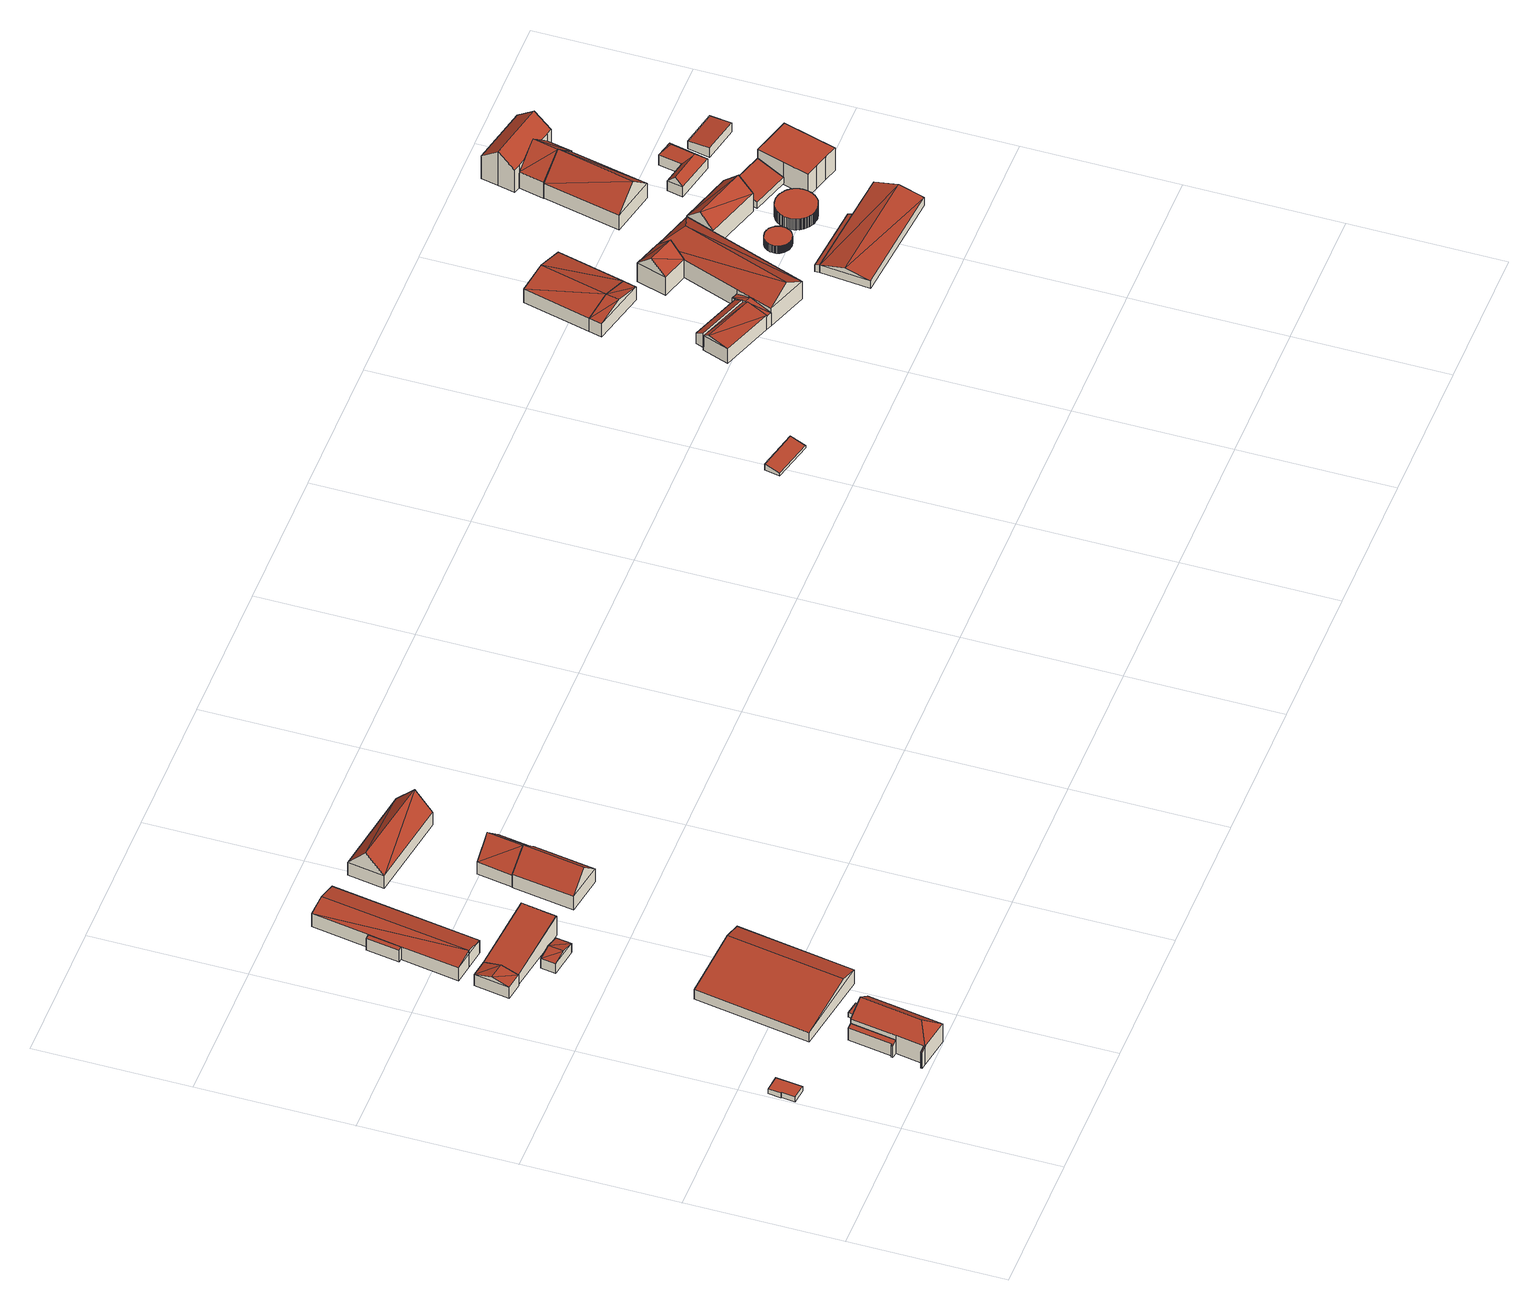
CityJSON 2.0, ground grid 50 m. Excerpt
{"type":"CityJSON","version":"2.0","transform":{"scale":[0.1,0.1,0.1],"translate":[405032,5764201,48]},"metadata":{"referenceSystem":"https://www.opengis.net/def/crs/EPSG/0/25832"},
"CityObjects":{
"building1":{"type":"Building","attributes":{"Gemeindeschluessel":"05515000","Geometrietyp2DReferenz":"3000","function":"31001_2000","roofType":"1000","measuredHeight":1.89},"geometry":[{"type":"Solid","lod":"2","boundaries":[[[[0,1,2,3]],[[4,5,1,0]],[[6,7,5,4]],[[8,9,7,6]],[[10,11,9,8]],[[3,2,11,10]],[[8,6,4,0,3,10]],[[1,5,7,9,11,2]]]],"semantics":{"surfaces":[{"type":"WallSurface"},{"type":"RoofSurface"},{"type":"GroundSurface"}],"values":[[0,0,0,0,0,0,1,2]]}}]},
"building2":{"type":"Building","attributes":{"Gemeindeschluessel":"05515000","Geometrietyp2DReferenz":"3000","function":"31001_1000"},"address":[{"country":"Germany","locality":"Münster","thoroughfareNumber":"224","thoroughfareName":"Sprakeler Straße"},{"country":"Germany","locality":"Münster","thoroughfareNumber":"226","thoroughfareName":"Sprakeler Straße"}],"children":["building2-1","building2-2"]},
"building2-1":{"type":"BuildingPart","attributes":{"roofType":"5000","measuredHeight":10.85},"parents":["building2"],"geometry":[{"type":"Solid","lod":"2","boundaries":[[[[12,13,14,15,16]],[[17,18,19,20,21]],[[22,23,18,17]],[[24,25,23,22]],[[26,27,25,24]],[[28,29,27,26]],[[30,31,29,28]],[[32,33,31,30]],[[16,15,33,32]],[[26,34,28]],[[24,22,17,34,26]],[[21,12,16,32,30,28,34,17]],[[14,19,18,23,25,27,29,31,33,15]],[[13,12,21,20]],[[19,14,13,20]]]],"semantics":{"surfaces":[{"type":"WallSurface"},{"type":"RoofSurface"},{"type":"GroundSurface"},{"type":"ClosureSurface"}],"values":[[0,0,0,0,0,0,0,0,0,1,1,1,2,0,3]]}}]},
"building2-2":{"type":"BuildingPart","attributes":{"roofType":"2100","measuredHeight":5.46},"parents":["building2"],"geometry":[{"type":"Solid","lod":"2","boundaries":[[[[35,36,14,13]],[[37,38,36,35]],[[39,40,38,37]],[[41,42,40,39]],[[20,19,42,41]],[[39,37,35,13,20,41]],[[14,36,38,40,42,19]],[[19,20,13,14]]]],"semantics":{"surfaces":[{"type":"WallSurface"},{"type":"RoofSurface"},{"type":"GroundSurface"},{"type":"ClosureSurface"}],"values":[[0,0,0,0,0,1,2,3]]}}]},
"building3":{"type":"Building","attributes":{"Gemeindeschluessel":"05515000","Geometrietyp2DReferenz":"3000","function":"31001_2460","roofType":"1000","measuredHeight":1.7},"geometry":[{"type":"Solid","lod":"2","boundaries":[[[[43,44,45,46]],[[47,48,44,43]],[[49,50,48,47]],[[46,45,50,49]],[[47,43,46,49]],[[44,48,50,45]]]],"semantics":{"surfaces":[{"type":"WallSurface"},{"type":"RoofSurface"},{"type":"GroundSurface"}],"values":[[0,0,0,0,1,2]]}}]},
"building4":{"type":"Building","attributes":{"Gemeindeschluessel":"05515000","Geometrietyp2DReferenz":"3000","function":"31001_2700","roofType":"3100","measuredHeight":5.9},"geometry":[{"type":"Solid","lod":"2","boundaries":[[[[51,52,53,54]],[[55,56,52,51]],[[57,58,56,55]],[[54,53,58,57]],[[51,59,55]],[[57,60,54]],[[54,60,59]],[[59,51,54]],[[60,57,55]],[[55,59,60]],[[52,56,58,53]]]],"semantics":{"surfaces":[{"type":"WallSurface"},{"type":"RoofSurface"},{"type":"GroundSurface"}],"values":[[0,0,0,0,0,0,1,1,1,1,2]]}}]},
"building5":{"type":"Building","attributes":{"Gemeindeschluessel":"05515000","Geometrietyp2DReferenz":"3000","function":"31001_2000","roofType":"3100","measuredHeight":7.49},"geometry":[{"type":"Solid","lod":"2","boundaries":[[[[61,62,63,64]],[[65,66,62,61]],[[67,68,66,65]],[[64,63,68,67]],[[61,69,65]],[[67,70,64]],[[64,70,69,61]],[[65,69,70,67]],[[62,66,68,63]]]],"semantics":{"surfaces":[{"type":"WallSurface"},{"type":"RoofSurface"},{"type":"GroundSurface"}],"values":[[0,0,0,0,0,0,1,1,2]]}}]},
"building6":{"type":"Building","attributes":{"Gemeindeschluessel":"05515000","Geometrietyp2DReferenz":"3000","function":"31001_2700","roofType":"3100","measuredHeight":4.82},"geometry":[{"type":"Solid","lod":"2","boundaries":[[[[71,72,73,74]],[[75,76,72,71]],[[77,78,76,75]],[[74,73,78,77]],[[71,79,75]],[[77,80,74]],[[80,79,71]],[[71,74,80]],[[77,75,79]],[[79,80,77]],[[72,76,78,73]]]],"semantics":{"surfaces":[{"type":"WallSurface"},{"type":"RoofSurface"},{"type":"GroundSurface"}],"values":[[0,0,0,0,0,0,1,1,1,1,2]]}}]},
"building7":{"type":"Building","attributes":{"Gemeindeschluessel":"05515000","Geometrietyp2DReferenz":"3000","function":"51009_1610","roofType":"2100","measuredHeight":5.05},"geometry":[{"type":"Solid","lod":"2","boundaries":[[[[81,82,83,84]],[[85,86,82,81]],[[87,88,86,85]],[[84,83,88,87]],[[85,81,84,87]],[[82,86,88,83]]]],"semantics":{"surfaces":[{"type":"WallSurface"},{"type":"RoofSurface"},{"type":"GroundSurface"}],"values":[[0,0,0,0,1,2]]}}]},
"building8":{"type":"Building","attributes":{"Gemeindeschluessel":"05515000","Geometrietyp2DReferenz":"3000","function":"31001_2700","roofType":"3100","measuredHeight":8.15},"geometry":[{"type":"Solid","lod":"2","boundaries":[[[[89,90,91,92]],[[93,94,90,89]],[[95,96,94,93]],[[92,91,96,95]],[[89,97,93]],[[95,98,92]],[[92,98,97,89]],[[93,97,98,95]],[[90,94,96,91]]]],"semantics":{"surfaces":[{"type":"WallSurface"},{"type":"RoofSurface"},{"type":"GroundSurface"}],"values":[[0,0,0,0,0,0,1,1,2]]}}]},
"building9":{"type":"Building","attributes":{"Gemeindeschluessel":"05515000","Geometrietyp2DReferenz":"3000","function":"31001_2700","roofType":"5000","measuredHeight":6.77},"geometry":[{"type":"Solid","lod":"2","boundaries":[[[[81,99,100,85]],[[101,102,99,81]],[[103,104,102,101]],[[105,106,104,103]],[[107,108,106,105]],[[109,110,108,107]],[[85,100,110,109]],[[111,112,105,103]],[[111,101,112]],[[81,85,109,113,112,101]],[[112,113,107,105]],[[113,109,107]],[[111,103,101]],[[99,102,104,106,108,110,100]]]],"semantics":{"surfaces":[{"type":"WallSurface"},{"type":"RoofSurface"},{"type":"GroundSurface"}],"values":[[0,0,0,0,0,0,0,1,1,1,0,0,0,2]]}}]},
"building10":{"type":"Building","attributes":{"Gemeindeschluessel":"05515000","Geometrietyp2DReferenz":"3000","function":"31001_1000","roofType":"5000","measuredHeight":11.44},"address":[{"country":"Germany","locality":"Münster","thoroughfareNumber":"216","thoroughfareName":"Sprakeler Straße"}],"geometry":[{"type":"Solid","lod":"2","boundaries":[[[[114,115,116,117]],[[118,119,115,114]],[[120,121,119,118]],[[117,116,121,120]],[[120,118,122]],[[122,118,114,123]],[[114,117,123]],[[123,117,120,122]],[[115,119,121,116]]]],"semantics":{"surfaces":[{"type":"WallSurface"},{"type":"RoofSurface"},{"type":"GroundSurface"}],"values":[[0,0,0,0,0,1,0,1,2]]}}]},
"building11":{"type":"Building","attributes":{"Gemeindeschluessel":"05515000","Geometrietyp2DReferenz":"3000","function":"31001_2700","roofType":"5000","measuredHeight":11.07},"geometry":[{"type":"Solid","lod":"2","boundaries":[[[[124,125,126,127]],[[128,129,125,124]],[[130,131,129,128]],[[127,126,131,130]],[[130,128,132]],[[132,133,130]],[[133,132,124]],[[124,127,133]],[[130,133,127]],[[124,132,128]],[[125,129,131,126]]]],"semantics":{"surfaces":[{"type":"WallSurface"},{"type":"RoofSurface"},{"type":"GroundSurface"}],"values":[[0,0,0,0,1,1,1,1,0,0,2]]}}]},
"building12":{"type":"Building","attributes":{"Gemeindeschluessel":"05515000","Geometrietyp2DReferenz":"3000","function":"31001_2700","roofType":"3100","measuredHeight":11.48},"geometry":[{"type":"Solid","lod":"2","boundaries":[[[[134,135,136,137]],[[138,139,135,134]],[[140,141,139,138]],[[137,136,141,140]],[[134,142,138]],[[140,143,137]],[[143,142,134]],[[134,137,143]],[[142,143,140]],[[140,138,142]],[[135,139,141,136]]]],"semantics":{"surfaces":[{"type":"WallSurface"},{"type":"RoofSurface"},{"type":"GroundSurface"}],"values":[[0,0,0,0,0,0,1,1,1,1,2]]}}]},
"building13":{"type":"Building","attributes":{"Gemeindeschluessel":"05515000","Geometrietyp2DReferenz":"3000","function":"31001_2700","roofType":"2100","measuredHeight":2.39},"geometry":[{"type":"Solid","lod":"2","boundaries":[[[[144,145,146,147]],[[148,149,145,144]],[[150,151,149,148]],[[147,146,151,150]],[[148,144,147,150]],[[145,149,151,146]]]],"semantics":{"surfaces":[{"type":"WallSurface"},{"type":"RoofSurface"},{"type":"GroundSurface"}],"values":[[0,0,0,0,1,2]]}}]},
"building14":{"type":"Building","attributes":{"Gemeindeschluessel":"05515000","Geometrietyp2DReferenz":"3000","function":"51009_1610","roofType":"2100","measuredHeight":5.6},"geometry":[{"type":"Solid","lod":"2","boundaries":[[[[152,153,154,155]],[[156,157,153,152]],[[158,159,157,156]],[[155,154,159,158]],[[156,152,155,158]],[[153,157,159,154]]]],"semantics":{"surfaces":[{"type":"WallSurface"},{"type":"RoofSurface"},{"type":"GroundSurface"}],"values":[[0,0,0,0,1,2]]}}]},
"building15":{"type":"Building","attributes":{"Gemeindeschluessel":"05515000","Geometrietyp2DReferenz":"3000","function":"51009_1610","roofType":"3100","measuredHeight":7.77},"geometry":[{"type":"Solid","lod":"2","boundaries":[[[[160,161,162,163]],[[164,165,161,160]],[[166,167,165,164]],[[163,162,167,166]],[[160,168,164]],[[166,169,163]],[[160,163,169]],[[169,168,160]],[[168,169,166]],[[166,164,168]],[[161,165,167,162]]]],"semantics":{"surfaces":[{"type":"WallSurface"},{"type":"RoofSurface"},{"type":"GroundSurface"}],"values":[[0,0,0,0,0,0,1,1,1,1,2]]}}]},
"building16":{"type":"Building","attributes":{"Gemeindeschluessel":"05515000","Geometrietyp2DReferenz":"3000","function":"31001_2700","roofType":"3100","measuredHeight":7.78},"geometry":[{"type":"Solid","lod":"2","boundaries":[[[[163,162,170,171]],[[166,167,162,163]],[[172,173,167,166]],[[171,170,173,172]],[[163,169,166]],[[172,174,171]],[[163,171,174]],[[174,169,163]],[[169,174,172]],[[172,166,169]],[[162,167,173,170]]]],"semantics":{"surfaces":[{"type":"WallSurface"},{"type":"RoofSurface"},{"type":"GroundSurface"}],"values":[[0,0,0,0,0,0,1,1,1,1,2]]}}]},
"building17":{"type":"Building","attributes":{"Gemeindeschluessel":"05515000","Geometrietyp2DReferenz":"3000","function":"31001_2700"},"children":["building17-1","building17-2","building17-3","building17-4","building17-5"]},
"building17-1":{"type":"BuildingPart","attributes":{"roofType":"3100","measuredHeight":6.78},"parents":["building17"],"geometry":[{"type":"Solid","lod":"2","boundaries":[[[[175,176,177,178]],[[179,180,176,175]],[[181,182,180,179]],[[183,184,185,186]],[[187,188,186]],[[188,189,190,183,186]],[[181,179,187]],[[191,192,188,187,179]],[[193,192,191,175,178]],[[191,179,175]],[[177,176,180,182,185,184]],[[184,183,178,177]],[[182,181,186,185]],[[192,193,189,188]],[[193,178,183,190]],[[193,190,189]],[[187,186,181]]]],"semantics":{"surfaces":[{"type":"WallSurface"},{"type":"RoofSurface"},{"type":"GroundSurface"},{"type":"ClosureSurface"}],"values":[[0,0,0,0,1,1,1,1,0,0,2,3,3,0,3,3,3]]}}]},
"building17-2":{"type":"BuildingPart","attributes":{"roofType":"5000","measuredHeight":11.95},"parents":["building17"],"geometry":[{"type":"Solid","lod":"2","boundaries":[[[[194,195,182,181,196]],[[197,198,199,200]],[[201,202,203,204]],[[205,186,185,202,201]],[[200,206,197]],[[207,206,200]],[[200,194,196,205,207]],[[201,204,197,206]],[[206,207,201]],[[207,205,201]],[[195,199,198,203,202,185,182]],[[195,194,200,199]],[[198,197,204,203]],[[187,186,205,196,181]],[[182,185,186,181]],[[186,187,181]]]],"semantics":{"surfaces":[{"type":"WallSurface"},{"type":"RoofSurface"},{"type":"GroundSurface"},{"type":"ClosureSurface"}],"values":[[0,0,0,0,1,1,1,1,1,0,2,3,3,0,3,3]]}}]},
"building17-3":{"type":"BuildingPart","attributes":{"roofType":"3100","measuredHeight":12.03},"parents":["building17"],"geometry":[{"type":"Solid","lod":"2","boundaries":[[[[208,209,198,197,210]],[[211,212,209,208]],[[213,204,203,212,211]],[[208,214,211]],[[213,215,210]],[[214,208,210]],[[210,215,214]],[[211,214,215]],[[215,213,211]],[[209,212,203,198]],[[204,213,210,197]],[[198,203,204,197]]]],"semantics":{"surfaces":[{"type":"WallSurface"},{"type":"RoofSurface"},{"type":"GroundSurface"},{"type":"ClosureSurface"}],"values":[[0,0,0,0,0,1,1,1,1,2,0,3]]}}]},
"building17-4":{"type":"BuildingPart","attributes":{"roofType":"3100","measuredHeight":12.14},"parents":["building17"],"geometry":[{"type":"Solid","lod":"2","boundaries":[[[[216,217,195,194,218]],[[219,220,217,216]],[[221,200,199,220,219]],[[216,222,219]],[[221,223,218]],[[218,223,222]],[[222,216,218]],[[223,221,219]],[[219,222,223]],[[217,220,199,195]],[[200,221,218,194]],[[195,199,200,194]]]],"semantics":{"surfaces":[{"type":"WallSurface"},{"type":"RoofSurface"},{"type":"GroundSurface"},{"type":"ClosureSurface"}],"values":[[0,0,0,0,0,1,1,1,1,2,0,3]]}}]},
"building17-5":{"type":"BuildingPart","attributes":{"roofType":"3100","measuredHeight":6.88},"parents":["building17"],"geometry":[{"type":"Solid","lod":"2","boundaries":[[[[224,225,184,183,226]],[[227,228,225,224]],[[193,178,177,228,227]],[[224,229,227]],[[226,230,229]],[[229,224,226]],[[230,189,193,227]],[[227,229,230]],[[225,228,177,184]],[[190,226,183]],[[184,177,178,183]],[[178,193,190,183]],[[189,230,226,190]],[[189,190,193]]]],"semantics":{"surfaces":[{"type":"WallSurface"},{"type":"RoofSurface"},{"type":"GroundSurface"},{"type":"ClosureSurface"}],"values":[[0,0,0,0,1,1,1,1,2,0,3,3,0,3]]}}]},
"building18":{"type":"Building","attributes":{"Gemeindeschluessel":"05515000","Geometrietyp2DReferenz":"3000","function":"51009_1610","roofType":"2100","measuredHeight":3.06},"geometry":[{"type":"Solid","lod":"2","boundaries":[[[[231,232,233,234]],[[235,236,232,231]],[[237,238,236,235]],[[234,233,238,237]],[[235,231,234,237]],[[232,236,238,233]]]],"semantics":{"surfaces":[{"type":"WallSurface"},{"type":"RoofSurface"},{"type":"GroundSurface"}],"values":[[0,0,0,0,1,2]]}}]},
"building19":{"type":"Building","attributes":{"Gemeindeschluessel":"05515000","Geometrietyp2DReferenz":"3000","function":"51003_1201","roofType":"1000","measuredHeight":2.84},"geometry":[{"type":"Solid","lod":"2","boundaries":[[[[239,240,241,242]],[[243,244,240,239]],[[245,246,244,243]],[[247,248,246,245]],[[249,250,248,247]],[[251,252,250,249]],[[253,254,252,251]],[[255,256,254,253]],[[257,258,256,255]],[[259,260,258,257]],[[261,262,260,259]],[[263,264,262,261]],[[265,266,264,263]],[[267,268,266,265]],[[269,270,268,267]],[[271,272,270,269]],[[273,274,272,271]],[[275,276,274,273]],[[277,278,276,275]],[[279,280,278,277]],[[281,282,280,279]],[[283,284,282,281]],[[285,286,284,283]],[[287,288,286,285]],[[289,290,288,287]],[[291,292,290,289]],[[293,294,292,291]],[[295,296,294,293]],[[297,298,296,295]],[[299,300,298,297]],[[301,302,300,299]],[[303,304,302,301]],[[305,306,304,303]],[[307,308,306,305]],[[309,310,308,307]],[[311,312,310,309]],[[313,314,312,311]],[[315,316,314,313]],[[317,318,316,315]],[[319,320,318,317]],[[321,322,320,319]],[[323,324,322,321]],[[325,326,324,323]],[[327,328,326,325]],[[329,330,328,327]],[[331,332,330,329]],[[333,334,332,331]],[[335,336,334,333]],[[337,338,336,335]],[[339,340,338,337]],[[341,342,340,339]],[[343,344,342,341]],[[345,346,344,343]],[[347,348,346,345]],[[349,350,348,347]],[[351,352,350,349]],[[353,354,352,351]],[[355,356,354,353]],[[357,358,356,355]],[[359,360,358,357]],[[361,362,360,359]],[[363,364,362,361]],[[365,366,364,363]],[[367,368,366,365]],[[369,370,368,367]],[[242,241,370,369]],[[367,365,363,361,359,357,355,353,351,349,347,345,343,341,339,337,335,333,331,329,327,325,323,321,319,317,315,313,311,309,307,305,303,301,299,297,295,293,291,289,287,285,283,281,279,277,275,273,271,269,267,265,263,261,259,257,255,253,251,249,247,245,243,239,242,369]],[[240,244,246,248,250,252,254,256,258,260,262,264,266,268,270,272,274,276,278,280,282,284,286,288,290,292,294,296,298,300,302,304,306,308,310,312,314,316,318,320,322,324,326,328,330,332,334,336,338,340,342,344,346,348,350,352,354,356,358,360,362,364,366,368,370,241]]]],"semantics":{"surfaces":[{"type":"WallSurface"},{"type":"RoofSurface"},{"type":"GroundSurface"}],"values":[[0,0,0,0,0,0,0,0,0,0,0,0,0,0,0,0,0,0,0,0,0,0,0,0,0,0,0,0,0,0,0,0,0,0,0,0,0,0,0,0,0,0,0,0,0,0,0,0,0,0,0,0,0,0,0,0,0,0,0,0,0,0,0,0,0,0,1,2]]}}]},
"building20":{"type":"Building","attributes":{"Gemeindeschluessel":"05515000","Geometrietyp2DReferenz":"3000","function":"31001_2700","roofType":"3100","measuredHeight":5.27},"geometry":[{"type":"Solid","lod":"2","boundaries":[[[[371,236,372,373]],[[374,232,236,371]],[[375,376,232,374]],[[377,378,376,375]],[[373,372,378,377]],[[377,379,380]],[[380,373,377]],[[374,371,379,375]],[[371,380,379]],[[380,371,373]],[[379,377,375]],[[236,232,376,378,372]]]],"semantics":{"surfaces":[{"type":"WallSurface"},{"type":"RoofSurface"},{"type":"GroundSurface"}],"values":[[0,0,0,0,0,1,1,1,1,0,0,2]]}}]},
"building21":{"type":"Building","attributes":{"Gemeindeschluessel":"05515000","Geometrietyp2DReferenz":"3000","function":"51003_1201","roofType":"1000","measuredHeight":4.37},"geometry":[{"type":"Solid","lod":"2","boundaries":[[[[381,382,383,384]],[[385,386,382,381]],[[387,388,386,385]],[[389,390,388,387]],[[391,392,390,389]],[[393,394,392,391]],[[395,396,394,393]],[[397,398,396,395]],[[399,400,398,397]],[[401,402,400,399]],[[403,404,402,401]],[[405,406,404,403]],[[407,408,406,405]],[[409,410,408,407]],[[411,412,410,409]],[[413,414,412,411]],[[415,416,414,413]],[[417,418,416,415]],[[419,420,418,417]],[[421,422,420,419]],[[423,424,422,421]],[[425,426,424,423]],[[427,428,426,425]],[[429,430,428,427]],[[431,432,430,429]],[[433,434,432,431]],[[435,436,434,433]],[[437,438,436,435]],[[439,440,438,437]],[[441,442,440,439]],[[443,444,442,441]],[[445,446,444,443]],[[447,448,446,445]],[[449,450,448,447]],[[451,452,450,449]],[[453,454,452,451]],[[455,456,454,453]],[[457,458,456,455]],[[459,460,458,457]],[[461,462,460,459]],[[463,464,462,461]],[[465,466,464,463]],[[467,468,466,465]],[[469,470,468,467]],[[471,472,470,469]],[[473,474,472,471]],[[475,476,474,473]],[[477,478,476,475]],[[479,480,478,477]],[[481,482,480,479]],[[483,484,482,481]],[[485,486,484,483]],[[487,488,486,485]],[[489,490,488,487]],[[491,492,490,489]],[[493,494,492,491]],[[495,496,494,493]],[[497,498,496,495]],[[499,500,498,497]],[[501,502,500,499]],[[503,504,502,501]],[[505,506,504,503]],[[507,508,506,505]],[[509,510,508,507]],[[511,512,510,509]],[[513,514,512,511]],[[515,516,514,513]],[[517,518,516,515]],[[519,520,518,517]],[[521,522,520,519]],[[523,524,522,521]],[[525,526,524,523]],[[527,528,526,525]],[[529,530,528,527]],[[531,532,530,529]],[[533,534,532,531]],[[535,536,534,533]],[[537,538,536,535]],[[539,540,538,537]],[[541,542,540,539]],[[384,383,542,541]],[[539,537,535,533,531,529,527,525,523,521,519,517,515,513,511,509,507,505,503,501,499,497,495,493,491,489,487,485,483,481,479,477,475,473,471,469,467,465,463,461,459,457,455,453,451,449,447,445,443,441,439,437,435,433,431,429,427,425,423,421,419,417,415,413,411,409,407,405,403,401,399,397,395,393,391,389,387,385,381,384,541]],[[382,386,388,390,392,394,396,398,400,402,404,406,408,410,412,414,416,418,420,422,424,426,428,430,432,434,436,438,440,442,444,446,448,450,452,454,456,458,460,462,464,466,468,470,472,474,476,478,480,482,484,486,488,490,492,494,496,498,500,502,504,506,508,510,512,514,516,518,520,522,524,526,528,530,532,534,536,538,540,542,383]]]],"semantics":{"surfaces":[{"type":"WallSurface"},{"type":"RoofSurface"},{"type":"GroundSurface"}],"values":[[0,0,0,0,0,0,0,0,0,0,0,0,0,0,0,0,0,0,0,0,0,0,0,0,0,0,0,0,0,0,0,0,0,0,0,0,0,0,0,0,0,0,0,0,0,0,0,0,0,0,0,0,0,0,0,0,0,0,0,0,0,0,0,0,0,0,0,0,0,0,0,0,0,0,0,0,0,0,0,0,0,1,2]]}}]},
"building22":{"type":"Building","attributes":{"Gemeindeschluessel":"05515000","Geometrietyp2DReferenz":"3000","function":"31001_2700","roofType":"3100","measuredHeight":13.23},"geometry":[{"type":"Solid","lod":"2","boundaries":[[[[543,544,545,546]],[[547,548,544,543]],[[549,550,548,547]],[[546,545,550,549]],[[543,551,547]],[[549,552,546]],[[543,546,552]],[[552,551,543]],[[551,552,549]],[[549,547,551]],[[544,548,550,545]]]],"semantics":{"surfaces":[{"type":"WallSurface"},{"type":"RoofSurface"},{"type":"GroundSurface"}],"values":[[0,0,0,0,0,0,1,1,1,1,2]]}}]},
"building23":{"type":"Building","attributes":{"Gemeindeschluessel":"05515000","Geometrietyp2DReferenz":"3000","function":"31001_2700","roofType":"2100","measuredHeight":5.07},"geometry":[{"type":"Solid","lod":"2","boundaries":[[[[553,554,555,556]],[[557,558,554,553]],[[559,560,558,557]],[[556,555,560,559]],[[557,553,556,559]],[[554,558,560,555]]]],"semantics":{"surfaces":[{"type":"WallSurface"},{"type":"RoofSurface"},{"type":"GroundSurface"}],"values":[[0,0,0,0,1,2]]}}]},
"building24":{"type":"Building","attributes":{"Gemeindeschluessel":"05515000","Geometrietyp2DReferenz":"3000","function":"31001_2700","roofType":"5000","measuredHeight":6.98},"geometry":[{"type":"Solid","lod":"2","boundaries":[[[[561,562,563,564]],[[565,566,562,561]],[[567,568,566,565]],[[569,570,568,567]],[[571,572,570,569]],[[564,563,572,571]],[[573,571,569,574]],[[569,567,574]],[[573,574,567,565,575]],[[575,565,561,576]],[[561,564,576]],[[575,576,564,571,573]],[[562,566,568,570,572,563]]]],"semantics":{"surfaces":[{"type":"WallSurface"},{"type":"RoofSurface"},{"type":"GroundSurface"}],"values":[[0,0,0,0,0,0,1,0,1,1,1,1,2]]}}]},
"building25":{"type":"Building","attributes":{"Gemeindeschluessel":"05515000","Geometrietyp2DReferenz":"3000","function":"31001_1000"},"address":[{"country":"Germany","locality":"Münster","thoroughfareNumber":"211","thoroughfareName":"Sprakeler Straße"}],"children":["building25-1","building25-2"]},
"building25-1":{"type":"BuildingPart","attributes":{"roofType":"3100","measuredHeight":13.3},"parents":["building25"],"geometry":[{"type":"Solid","lod":"2","boundaries":[[[[577,578,579,580]],[[581,582,578,577]],[[577,583,581]],[[583,584,585,586]],[[586,581,583]],[[577,580,587,584]],[[584,583,577]],[[588,579,578,582]],[[582,581,586,588]],[[588,586,580,579]],[[584,587,585]],[[585,587,580,586]]]],"semantics":{"surfaces":[{"type":"WallSurface"},{"type":"RoofSurface"},{"type":"GroundSurface"},{"type":"ClosureSurface"}],"values":[[0,0,0,1,1,1,1,2,0,3,0,3]]}}]},
"building25-2":{"type":"BuildingPart","attributes":{"roofType":"3100","measuredHeight":13.34},"parents":["building25"],"geometry":[{"type":"Solid","lod":"2","boundaries":[[[[589,588,586,590]],[[591,592,588,589]],[[593,594,592,591]],[[595,596,594,593]],[[597,598,596,595]],[[599,600,598,597]],[[601,602,600,599]],[[603,604,602,601]],[[605,580,579,604,603]],[[597,595,593,599]],[[591,589,590,585,587,605,603,601,599,593]],[[588,592,594,596,598,600,602,604,579]],[[585,590,586]],[[605,587,580]],[[588,579,580,586]],[[580,587,585,586]]]],"semantics":{"surfaces":[{"type":"WallSurface"},{"type":"RoofSurface"},{"type":"GroundSurface"},{"type":"ClosureSurface"}],"values":[[0,0,0,0,0,0,0,0,0,1,1,2,0,0,3,3]]}}]},
"building26":{"type":"Building","attributes":{"Gemeindeschluessel":"05515000","Geometrietyp2DReferenz":"3000","function":"51003_1201","roofType":"1000","measuredHeight":9},"geometry":[{"type":"Solid","lod":"2","boundaries":[[[[606,607,608,609]],[[610,611,607,606]],[[612,613,611,610]],[[614,615,613,612]],[[616,617,615,614]],[[618,619,617,616]],[[620,621,619,618]],[[622,623,621,620]],[[609,608,623,622]],[[620,618,616,614,612,610,606,609,622]],[[607,611,613,615,617,619,621,623,608]]]],"semantics":{"surfaces":[{"type":"WallSurface"},{"type":"RoofSurface"},{"type":"GroundSurface"}],"values":[[0,0,0,0,0,0,0,0,0,1,2]]}}]},
"building27":{"type":"Building","attributes":{"Gemeindeschluessel":"05515000","Geometrietyp2DReferenz":"3000","function":"31001_2700","roofType":"2100","measuredHeight":3.73},"geometry":[{"type":"Solid","lod":"2","boundaries":[[[[624,625,626,627]],[[628,629,625,624]],[[630,631,629,628]],[[627,626,631,630]],[[628,624,627,630]],[[625,629,631,626]]]],"semantics":{"surfaces":[{"type":"WallSurface"},{"type":"RoofSurface"},{"type":"GroundSurface"}],"values":[[0,0,0,0,1,2]]}}]}
},
"vertices":[
[10,370,27],[10,370,8],[5,326,8],[5,326,27],[7,370,27],[7,370,8],[12,412,27],[12,412,8],[64,406,27],[64,406,8],[54,320,27],[54,320,8],
[286,113,85],[286,113,67],[286,113,12],[271,23,12],[271,23,85],[370,251,121],[370,251,12],[310,260,12],[310,260,67],[310,260,85],[414,244,87],[414,244,12],[416,244,85],[416,244,12],[376,0,85],[376,0,12],[270,18,85],[270,18,12],[251,21,74],[251,21,12],[252,26,74],[252,26,12],[337,51,121],
[267,116,58],[267,116,12],[268,122,58],[268,122,12],[273,121,60],[273,121,12],[296,263,60],[296,263,12],
[376,290,40],[376,290,22],[370,251,22],[370,251,40],[421,282,40],[421,282,22],[414,244,40],[414,244,22],
[135,1248,64],[135,1248,20],[193,1238,20],[193,1238,64],[154,1361,64],[154,1361,20],[211,1352,64],[211,1352,20],[145,1305,79],[202,1295,79],
[313,741,50],[313,741,12],[251,367,12],[251,367,49],[584,702,71],[584,702,12],[522,322,70],[522,322,12],[522,711,87],[459,332,87],
[282,1201,61],[282,1201,23],[274,1152,23],[274,1152,61],[378,1187,61],[378,1187,23],[371,1137,61],[371,1137,23],[330,1194,72],[323,1145,72],
[203,1703,73],[203,1703,23],[189,1705,23],[189,1705,70],[186,1596,73],[186,1596,23],[172,1598,70],[172,1598,23],
[424,1200,102],[424,1200,25],[443,1313,25],[443,1313,102],[193,1238,65],[193,1238,25],[211,1352,65],[211,1352,25],[420,1201,107],[438,1314,107],
[203,1703,21],[186,1596,21],[233,1887,73],[233,1887,21],[361,1868,73],[361,1868,21],[285,1390,73],[285,1390,21],[220,1400,73],[220,1400,21],[156,1409,73],[156,1409,21],[296,1878,88],[221,1399,88],[220,1400,88],
[689,1361,92],[689,1361,39],[558,1383,39],[558,1383,92],[657,1162,92],[657,1162,39],[527,1184,92],[527,1184,39],[592,1173,153],[624,1372,153],
[577,1497,88],[577,1497,41],[558,1383,41],[558,1383,88],[707,1477,88],[707,1477,41],[689,1361,88],[689,1361,41],[641,1487,152],[623,1372,152],
[440,1735,84],[440,1735,34],[737,1687,34],[737,1687,84],[458,1853,84],[458,1853,34],[757,1806,84],[757,1806,34],[449,1794,149],[747,1746,149],
[2586,1174,35],[2586,1174,25],[2598,1225,25],[2598,1225,48],[2451,1207,35],[2451,1207,25],[2462,1257,48],[2462,1257,25],
[3062,1530,77],[3062,1530,21],[3071,1556,21],[3071,1556,63],[2893,1592,77],[2893,1592,21],[2902,1618,63],[2902,1618,21],
[3012,1839,80],[3012,1839,27],[3023,1882,27],[3023,1882,80],[2833,1884,80],[2833,1884,27],[2843,1926,80],[2843,1926,27],[2922,1861,104],[2933,1904,104],
[3077,2100,27],[3077,2100,80],[2898,2145,80],[2898,2145,27],[2987,2122,104],
[3071,1556,64],[3071,1556,12],[3062,1530,12],[3062,1530,64],[3074,1566,64],[3074,1566,12],[3094,1559,64],[3094,1559,12],[3032,1445,64],[3032,1445,12],[3051,1438,12],[3051,1438,64],[3077,1511,80],[3058,1518,80],[3057,1515,79],[3042,1473,70],[3071,1556,67],[3062,1530,76],[3062,1530,70],
[3161,1743,82],[3161,1743,12],[3094,1559,82],[3335,1794,82],[3335,1794,12],[3195,1837,12],[3195,1837,82],[3186,1389,82],[3186,1389,12],[3301,1701,12],[3301,1701,82],[3051,1438,82],[3248,1768,132],[3119,1414,132],
[3511,1740,85],[3511,1740,12],[3335,1794,85],[3487,1642,85],[3487,1642,12],[3301,1701,85],[3499,1691,132],[3318,1747,132],
[3072,1769,85],[3072,1769,12],[3161,1743,85],[3102,1866,85],[3102,1866,12],[3195,1837,85],[3087,1818,133],[3178,1790,133],
[2862,1507,70],[2862,1507,12],[3032,1445,70],[2893,1592,70],[2893,1592,12],[2886,1574,81],[3056,1512,81],
[3534,1353,48],[3534,1353,18],[3535,1368,18],[3535,1368,44],[3301,1375,48],[3301,1375,18],[3302,1390,44],[3302,1390,18],
[3422,1517,43],[3422,1517,14],[3423,1521,14],[3423,1521,43],[3420,1512,43],[3420,1512,14],[3418,1508,43],[3418,1508,14],[3415,1504,43],[3415,1504,14],[3412,1500,43],[3412,1500,14],[3408,1497,43],[3408,1497,14],[3404,1494,43],[3404,1494,14],[3399,1492,43],[3399,1492,14],[3395,1490,43],[3395,1490,14],[3390,1489,43],[3390,1489,14],[3385,1488,43],[3385,1488,14],[3380,1488,43],[3380,1488,14],[3375,1488,43],[3375,1488,14],[3371,1489,43],[3371,1489,14],[3367,1491,43],[3367,1491,14],[3363,1492,43],[3363,1492,14],[3360,1494,43],[3360,1494,14],[3357,1497,43],[3357,1497,14],[3354,1499,43],[3354,1499,14],[3352,1501,43],[3352,1501,14],[3350,1503,43],[3350,1503,14],[3348,1506,43],[3348,1506,14],[3346,1508,43],[3346,1508,14],[3346,1509,43],[3346,1509,14],[3345,1510,43],[3345,1510,14],[3344,1512,43],[3344,1512,14],[3343,1515,43],[3343,1515,14],[3342,1518,43],[3342,1518,14],[3341,1521,43],[3341,1521,14],[3341,1524,43],[3341,1524,14],[3340,1528,43],[3340,1528,14],[3340,1532,43],[3340,1532,14],[3341,1536,43],[3341,1536,14],[3341,1540,43],[3341,1540,14],[3343,1545,43],[3343,1545,14],[3345,1549,43],[3345,1549,14],[3347,1553,43],[3347,1553,14],[3350,1557,43],[3350,1557,14],[3354,1561,43],[3354,1561,14],[3358,1564,43],[3358,1564,14],[3362,1567,43],[3362,1567,14],[3367,1569,43],[3367,1569,14],[3372,1570,43],[3372,1570,14],[3377,1571,43],[3377,1571,14],[3381,1572,43],[3381,1572,14],[3386,1572,43],[3386,1572,14],[3391,1571,43],[3391,1571,14],[3395,1570,43],[3395,1570,14],[3399,1568,43],[3399,1568,14],[3403,1567,43],[3403,1567,14],[3406,1565,43],[3406,1565,14],[3409,1562,43],[3409,1562,14],[3411,1560,43],[3411,1560,14],[3414,1558,43],[3414,1558,14],[3415,1555,43],[3415,1555,14],[3417,1553,43],[3417,1553,14],[3419,1551,43],[3419,1551,14],[3420,1548,43],[3420,1548,14],[3421,1546,43],[3421,1546,14],[3422,1543,43],[3422,1543,14],[3423,1540,43],[3423,1540,14],[3424,1537,43],[3424,1537,14],[3424,1533,43],[3424,1533,14],[3424,1529,43],[3424,1529,14],[3424,1525,43],[3424,1525,14],
[3301,1375,49],[3286,1213,18],[3286,1213,49],[3534,1353,49],[3681,1339,49],[3681,1339,18],[3666,1178,49],[3666,1178,18],[3673,1259,70],[3293,1294,70],
[3582,1508,52],[3582,1508,9],[3582,1513,9],[3582,1513,52],[3580,1502,52],[3580,1502,9],[3578,1497,52],[3578,1497,9],[3576,1492,52],[3576,1492,9],[3573,1487,52],[3573,1487,9],[3570,1482,52],[3570,1482,9],[3566,1477,52],[3566,1477,9],[3561,1472,52],[3561,1472,9],[3556,1468,52],[3556,1468,9],[3551,1465,52],[3551,1465,9],[3545,1462,52],[3545,1462,9],[3539,1460,52],[3539,1460,9],[3533,1458,52],[3533,1458,9],[3527,1457,52],[3527,1457,9],[3521,1456,52],[3521,1456,9],[3515,1456,52],[3515,1456,9],[3509,1457,52],[3509,1457,9],[3504,1458,52],[3504,1458,9],[3498,1459,52],[3498,1459,9],[3494,1461,52],[3494,1461,9],[3489,1463,52],[3489,1463,9],[3485,1466,52],[3485,1466,9],[3481,1468,52],[3481,1468,9],[3477,1471,52],[3477,1471,9],[3474,1474,52],[3474,1474,9],[3471,1477,52],[3471,1477,9],[3469,1479,52],[3469,1479,9],[3467,1482,52],[3467,1482,9],[3465,1485,52],[3465,1485,9],[3463,1488,52],[3463,1488,9],[3463,1489,52],[3463,1489,9],[3461,1491,52],[3461,1491,9],[3460,1495,52],[3460,1495,9],[3458,1498,52],[3458,1498,9],[3457,1502,52],[3457,1502,9],[3456,1505,52],[3456,1505,9],[3455,1510,52],[3455,1510,9],[3454,1514,52],[3454,1514,9],[3454,1519,52],[3454,1519,9],[3454,1523,52],[3454,1523,9],[3455,1529,52],[3455,1529,9],[3455,1534,52],[3455,1534,9],[3457,1539,52],[3457,1539,9],[3459,1544,52],[3459,1544,9],[3461,1550,52],[3461,1550,9],[3464,1555,52],[3464,1555,9],[3468,1560,52],[3468,1560,9],[3472,1565,52],[3472,1565,9],[3476,1569,52],[3476,1569,9],[3481,1573,52],[3481,1573,9],[3487,1576,52],[3487,1576,9],[3492,1579,52],[3492,1579,9],[3498,1582,52],[3498,1582,9],[3504,1583,52],[3504,1583,9],[3510,1584,52],[3510,1584,9],[3517,1585,52],[3517,1585,9],[3522,1585,52],[3522,1585,9],[3528,1584,52],[3528,1584,9],[3534,1583,52],[3534,1583,9],[3539,1581,52],[3539,1581,9],[3544,1580,52],[3544,1580,9],[3548,1577,52],[3548,1577,9],[3553,1575,52],[3553,1575,9],[3556,1572,52],[3556,1572,9],[3560,1570,52],[3560,1570,9],[3563,1567,52],[3563,1567,9],[3566,1564,52],[3566,1564,9],[3568,1561,52],[3568,1561,9],[3571,1558,52],[3571,1558,9],[3572,1555,52],[3572,1555,9],[3574,1553,52],[3574,1553,9],[3576,1550,52],[3576,1550,9],[3577,1547,52],[3577,1547,9],[3579,1543,52],[3579,1543,9],[3580,1540,52],[3580,1540,9],[3581,1536,52],[3581,1536,9],[3582,1532,52],[3582,1532,9],[3582,1527,52],[3582,1527,9],[3583,1523,52],[3583,1523,9],[3583,1518,52],[3583,1518,9],
[3432,1948,79],[3432,1948,21],[3487,2199,21],[3487,2199,79],[3280,1982,79],[3280,1982,21],[3336,2233,79],[3336,2233,21],[3356,1965,153],[3412,2216,153],
[3629,1597,34],[3629,1597,9],[3656,1686,9],[3656,1686,59],[3505,1636,34],[3505,1636,9],[3531,1725,59],[3531,1725,9],
[3641,1951,52],[3641,1951,12],[3583,1965,12],[3583,1965,52],[3614,1824,52],[3614,1824,12],[3478,1855,52],[3478,1855,12],[3489,1906,52],[3489,1906,12],[3568,1889,52],[3568,1889,12],[3589,1857,79],[3483,1880,78],[3592,1859,81],[3607,1934,81],
[3487,2199,82],[3487,2199,19],[3505,2280,19],[3505,2280,82],[3336,2233,82],[3336,2233,19],[3412,2216,152],[3430,2297,152],[3382,2308,108],[3355,2314,82],[3478,2287,108],[3355,2314,19],
[3355,2314,107],[3355,2314,108],[3332,2320,108],[3332,2320,19],[3345,2376,153],[3345,2376,19],[3357,2432,108],[3357,2432,19],[3554,2388,108],[3554,2388,19],[3541,2332,153],[3541,2332,19],[3528,2275,108],[3528,2275,19],[3505,2281,108],[3505,2281,19],[3505,2280,108],
[3629,1597,95],[3629,1597,5],[3604,1513,5],[3604,1513,95],[3656,1686,95],[3656,1686,5],[3696,1674,95],[3696,1674,5],[3740,1661,95],[3740,1661,5],[3785,1648,95],[3785,1648,5],[3734,1474,95],[3734,1474,5],[3689,1488,95],[3689,1488,5],[3645,1501,95],[3645,1501,5],
[3683,1909,34],[3683,1909,5],[3667,1836,5],[3667,1836,43],[3804,1883,34],[3804,1883,5],[3788,1810,43],[3788,1810,5]
]}
